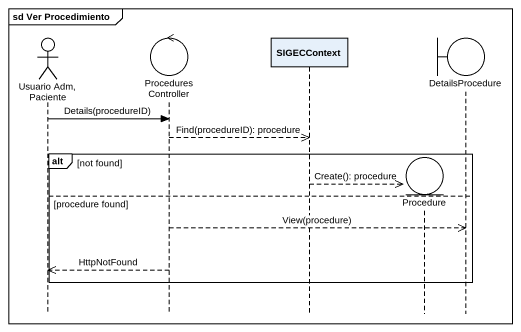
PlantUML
@startuml
mainframe sd Ver Procedimiento
hide footbox
actor "Usuario Adm, Paciente" as Usuario_Adm_Paciente
control ProceduresController
participant SIGECContext
entity Procedure
boundary DetailsProcedure

Usuario_Adm_Paciente -> ProceduresController : Details(procedureID)
ProceduresController -->> SIGECContext : Find(procedureID): procedure
alt not found
  SIGECContext -->> Procedure ** : Create(): procedure
else procedure found
  ProceduresController -->> DetailsProcedure : View(procedure)
  ProceduresController -->> Usuario_Adm_Paciente : HttpNotFound
end
@enduml
